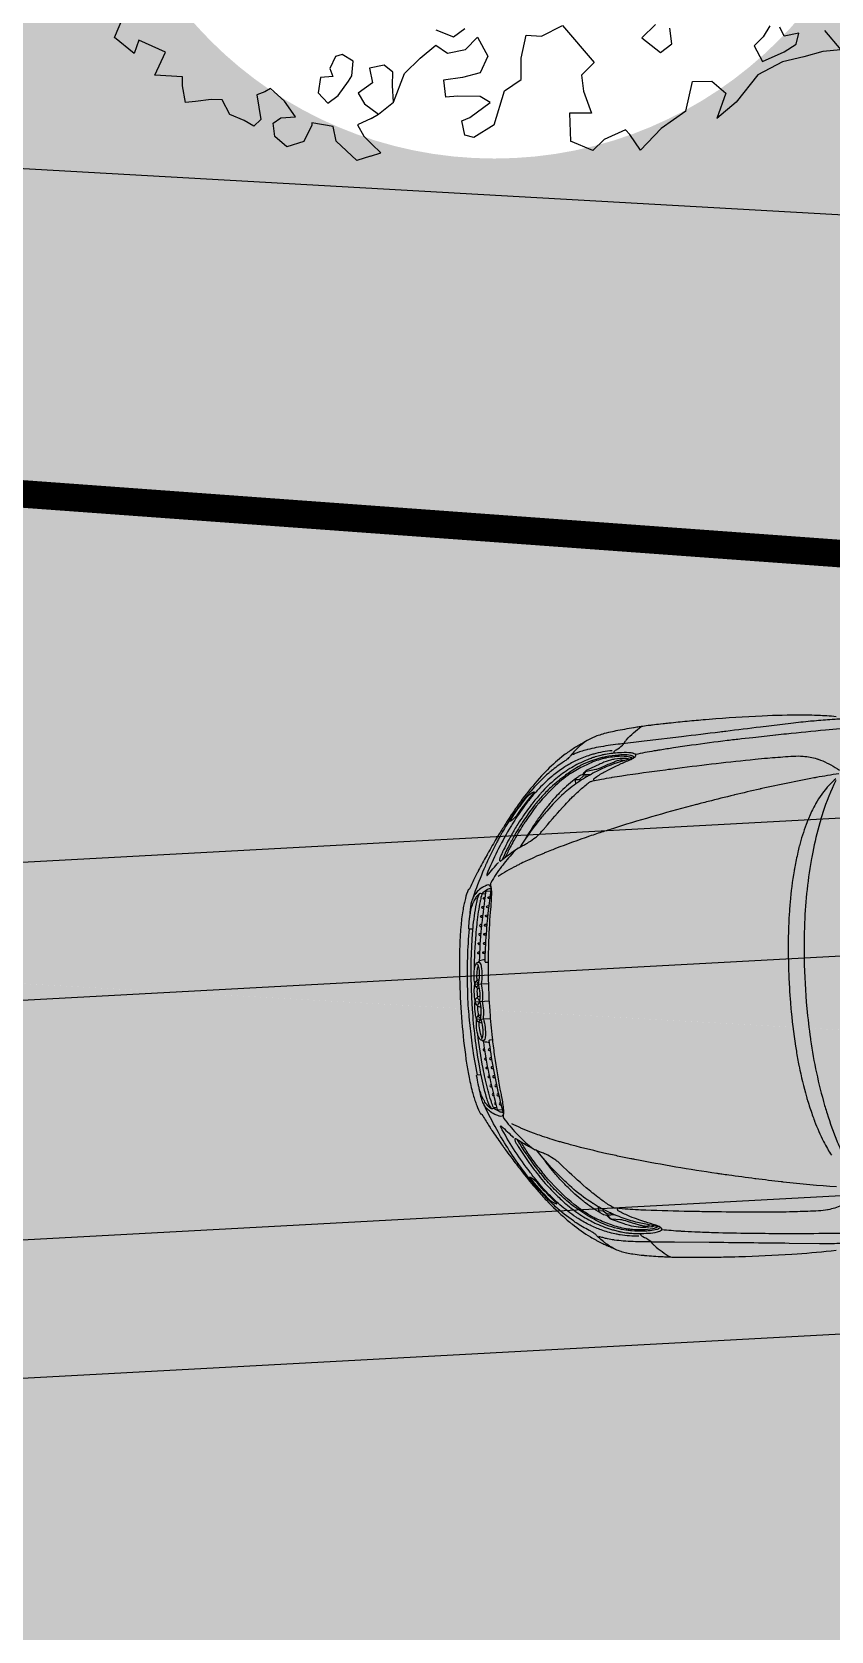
# Model space of a CAD drawing. Header units: millimetres. Extents: x 2622 to 2811, y 687 to 801.
# Drawn here: x 2665.245 to 2666.692, y 752.724 to 755.62 of the extents above; entities that cross this region are included whole.
import ezdxf

# ---------------------------------------------------------------- set-up
doc = ezdxf.new("R2010")
doc.units = ezdxf.units.MM
for name, color, linetype in [('Alberi', 96, 'Continuous'), ('automobile', 251, 'Continuous'), ('costruito', 10, 'Continuous'), ('LINEE DI MAPPA', 250, 'Continuous'), ('Quote', 252, 'Continuous'), ('Verde', 84, 'Continuous')]:
    doc.layers.add(name, color=color, linetype=linetype)
pattern_1 = [(0, (1295.01577, 297.66502), (0.0396875, 0.079375), [0, -0.079375])]

# ---------------------------------------------------------------- blocks, each defined once
blk = doc.blocks.new('SADSADS')
at = {"layer": 'Alberi', "linetype": 'Continuous'}
for p, q in [((42.622, -180.784), (42.689, -180.624)), ((45.716, -180.773), (45.869, -180.697)), ((45.869, -180.697), (46.097, -180.964)), ((46.541, -180.69), (46.443, -180.785)), ((47.371, -180.7), (47.321, -180.78)), ((42.765, -180.9), (42.622, -180.784)), ((42.799, -180.804), (42.765, -180.9)), ((42.991, -180.889), (42.799, -180.804)), ((44.95, -180.729), (45.078, -180.78)), ((45.078, -180.78), (45.16, -180.718)), ((45.166, -180.871), (45.253, -180.782)), ((45.253, -180.782), (45.327, -180.919)), ((45.568, -180.934), (45.606, -180.767)), ((45.606, -180.767), (45.716, -180.773)), ((46.443, -180.785), (46.578, -180.892)), ((46.66, -180.829), (46.646, -180.716)), ((47.321, -180.78), (47.256, -180.843)), ((47.475, -180.775), (47.444, -180.71)), ((47.58, -180.753), (47.475, -180.775)), ((47.562, -180.833), (47.58, -180.753)), ((47.766, -180.732), (47.884, -180.872)), ((42.915, -181.057), (42.991, -180.889)), ((44.224, -180.921), (44.182, -181.009)), ((44.273, -180.906), (44.224, -180.921)), ((44.352, -180.956), (44.273, -180.906)), ((44.836, -180.934), (44.95, -180.839)), ((44.95, -180.839), (45.034, -180.898)), ((45.034, -180.898), (45.166, -180.871)), ((45.327, -180.919), (45.271, -181.04)), ((46.578, -180.892), (46.66, -180.829)), ((47.256, -180.843), (47.318, -180.957)), ((47.318, -180.957), (47.473, -180.888)), ((47.617, -180.923), (47.463, -180.96)), ((47.473, -180.888), (47.562, -180.833)), ((47.755, -180.885), (47.617, -180.923)), ((47.884, -180.872), (47.755, -180.885)), ((44.182, -181.009), (44.205, -181.066)), ((44.342, -181.061), (44.352, -180.956)), ((44.575, -180.984), (44.47, -181.006)), ((44.47, -181.006), (44.492, -181.112)), ((44.639, -181.034), (44.575, -180.984)), ((44.637, -181.131), (44.639, -181.034)), ((47.284, -181.053), (47.126, -181.252)), ((47.463, -180.96), (47.284, -181.053)), ((43.116, -181.069), (42.915, -181.057)), ((43.115, -181.133), (43.116, -181.069)), ((43.137, -181.255), (43.115, -181.133)), ((43.752, -181.154), (43.711, -181.177)), ((43.855, -181.245), (43.752, -181.154)), ((44.116, -181.073), (44.098, -181.185)), ((44.205, -181.066), (44.116, -181.073)), ((44.243, -181.204), (44.317, -181.101)), ((44.317, -181.101), (44.342, -181.061)), ((44.492, -181.112), (44.387, -181.188)), ((44.643, -181.252), (44.637, -181.131)), ((43.209, -181.248), (43.137, -181.255)), ((43.323, -181.234), (43.209, -181.248)), ((43.403, -181.236), (43.323, -181.234)), ((43.457, -181.342), (43.403, -181.236)), ((43.711, -181.177), (43.654, -181.2)), ((43.654, -181.2), (43.683, -181.378)), ((43.933, -181.359), (43.855, -181.245)), ((44.098, -181.185), (44.169, -181.259)), ((44.169, -181.259), (44.243, -181.204)), ((44.387, -181.188), (44.433, -181.264)), ((44.433, -181.264), (44.536, -181.339)), ((44.536, -181.339), (44.643, -181.252)), ((45.11, -181.209), (45.021, -181.215)), ((45.271, -181.212), (45.11, -181.209)), ((45.196, -181.364), (45.343, -181.254)), ((45.343, -181.254), (45.271, -181.212)), ((47.126, -181.252), (46.987, -181.37)), ((43.561, -181.384), (43.457, -181.342)), ((43.633, -181.426), (43.561, -181.384)), ((43.683, -181.378), (43.633, -181.426)), ((43.771, -181.404), (43.828, -181.365)), ((43.828, -181.365), (43.933, -181.359)), ((44.206, -181.429), (44.053, -181.402)), ((44.053, -181.402), (44.053, -181.418)), ((44.481, -181.37), (44.384, -181.417)), ((45.139, -181.387), (45.196, -181.364)), ((45.161, -181.492), (45.139, -181.387)), ((46.762, -181.317), (46.582, -181.443)), ((43.785, -181.501), (43.771, -181.404)), ((43.872, -181.576), (43.785, -181.501)), ((44.053, -181.418), (43.994, -181.538)), ((44.228, -181.535), (44.206, -181.429)), ((44.384, -181.417), (44.43, -181.498)), ((44.43, -181.498), (44.486, -181.556)), ((45.225, -181.509), (45.161, -181.492)), ((45.372, -181.416), (45.225, -181.509)), ((46.324, -181.453), (46.169, -181.523)), ((46.355, -181.486), (46.324, -181.453)), ((46.434, -181.601), (46.355, -181.486)), ((46.582, -181.443), (46.434, -181.601)), ((43.994, -181.538), (43.872, -181.576)), ((44.378, -181.675), (44.228, -181.535)), ((46.087, -181.602), (45.927, -181.534)), ((46.169, -181.523), (46.087, -181.602)), ((44.476, -181.644), (44.378, -181.675))]:
    blk.add_line(p, q, dxfattribs=at)
at = {"layer": 'Alberi'}
for p, q in [((44.724, -181.044), (44.836, -180.934)), ((45.569, -181.088), (45.568, -180.934)), ((44.643, -181.252), (44.724, -181.044)), ((45.271, -181.04), (45.143, -181.073)), ((46.097, -180.964), (46.005, -181.057)), ((45.143, -181.073), (45.006, -181.094)), ((45.006, -181.094), (45.021, -181.215)), ((45.372, -181.416), (45.447, -181.17)), ((45.447, -181.17), (45.569, -181.088)), ((46.005, -181.057), (46.02, -181.172)), ((46.02, -181.172), (46.078, -181.332)), ((46.762, -181.317), (46.809, -181.103)), ((46.809, -181.103), (46.951, -181.101)), ((46.951, -181.101), (47.051, -181.186)), ((47.051, -181.186), (46.987, -181.37)), ((44.481, -181.37), (44.536, -181.339)), ((46.078, -181.332), (45.919, -181.332)), ((45.919, -181.332), (45.927, -181.534)), ((44.476, -181.644), (44.553, -181.62)), ((44.553, -181.62), (44.486, -181.556))]:
    blk.add_line(p, q, dxfattribs=at)

msp = doc.modelspace()

# ---------------------------------------------------------------- hatches: boundary and pattern name
at = {"layer": 'Verde'}
h = msp.add_hatch(dxfattribs=at)
h.set_pattern_fill('DOTS', color=256, scale=0.05, style=0)
h.set_pattern_definition(pattern_1)
h.paths.add_polyline_path([(2656.8528, 756.7765, -1), (2658.3051, 756.7765, -1)], flags=16)
h.paths.add_polyline_path([(2655.9701, 760.0463, -1), (2657.4224, 760.0463, -1)], flags=16)
h.paths.add_polyline_path([(2658.428, 756.4017, -1), (2659.8803, 756.4017, -1)], flags=16)
h.paths.add_polyline_path([(2658.9701, 752.7161, -1), (2658.7201, 752.7161, -1)], flags=16)
h.paths.add_polyline_path([(2656.7558, 761.5113), (2656.7758, 762.9548), (2658.6865, 763.0368), (2658.6729, 761.5342)], flags=16)
h.paths.add_polyline_path([(2648.2697, 763.5066, -1), (2649.7221, 763.5066, -1)], flags=16)
h.paths.add_polyline_path([(2661.1981, 756.1648, -1), (2662.6504, 756.1648, -1)], flags=16)
h.paths.add_polyline_path([(2645.2156, 762.8484, -1), (2646.6679, 762.8484, -1)], flags=16)
h.paths.add_polyline_path([(2666.8084, 756.1168, -1), (2665.3561, 756.1168, -1)], flags=16)
h.paths.add_polyline_path([(2668.5196, 756.0849, -1), (2667.0672, 756.0849, -1)], flags=16)
h.paths.add_polyline_path([(2659.2398, 753.4688), (2659.7778, 753.4688), (2659.7778, 753.7977), (2659.2398, 753.7977)], flags=24)
h.paths.add_polyline_path([(2657.0631, 761.9829), (2658.3775, 761.9829), (2658.3775, 762.6104), (2657.0631, 762.6104)], flags=8)
h.paths.add_polyline_path([(2645.1457, 760.0838), (2648.8816, 760.0838), (2648.8816, 760.5092), (2645.1457, 760.5092)], flags=24)
edge = h.paths.add_edge_path()
edge.add_arc((2655.3389, 763.2175), 0.7262, 0, 360)
edge = h.paths.add_edge_path()
edge.add_line((2652.9411, 759.9926), (2652.9411, 760.439))
edge.add_arc((2653.6321, 760.2158), 0.7262, 162.0983, 197.9017)
edge = h.paths.add_edge_path()
edge.add_line((2652.9411, 760.9907), (2652.9411, 762.1733))
edge.add_arc((2653.3627, 761.582), 0.7262, 125.4843, 234.5157)
edge = h.paths.add_edge_path()
edge.add_line((2653.1411, 762.2736), (2653.1411, 760.8905))
edge.add_arc((2653.3627, 761.582), 0.7262, 252.2383, 264.6596)
edge.add_arc((2653.6321, 760.2158), 0.7262, 117.657, 132.5446)
edge.add_line((2653.1411, 760.7508), (2653.1411, 759.6808))
edge.add_arc((2653.6321, 760.2158), 0.7262, 227.4554, 277.631)
edge.add_arc((2654.2121, 758.9543), 0.7262, 131.7452, 281.8496)
edge.add_arc((2654.9007, 757.7576), 0.7262, 137.9906, 311.1708)
edge.add_arc((2656.0975, 757.1075), 0.7262, 171.8021, 491.1708)
edge.add_arc((2654.9007, 757.7576), 0.7262, 351.8021, 461.8496)
edge.add_arc((2654.2121, 758.9543), 0.7262, 317.9906, 457.631)
edge.add_arc((2653.6321, 760.2158), 0.7262, 311.7452, 444.6596)
edge.add_arc((2653.3627, 761.582), 0.7262, 297.657, 467.7617)
h.paths.add_polyline_path([(2670.3991, 753.604), (2670.385, 753.3544), (2652.9411, 754.3402), (2652.9411, 754.5906)])
h.paths.add_polyline_path([(2655.3668, 755.7315), (2655.3668, 755.2512), (2654.9012, 755.2512), (2654.9012, 755.7315)])
h.paths.add_polyline_path([(2650.4411, 753.9961), (2650.4411, 756.6348), (2644.8148, 756.6348), (2645.1166, 751.0645), (2652.4095, 751.9524), (2654.0325, 752.2116), (2659.2011, 752.0885), (2663.2887, 752.4233), (2665.8401, 752.3935), (2670.441, 752.3673), (2670.4275, 752.8508), (2670.4774, 752.8521), (2670.4895, 754.6835), (2670.402, 754.6829), (2670.3824, 757.4302), (2666.929, 757.5151), (2661.3707, 757.601), (2661.3788, 758.7837), (2660.6997, 758.7884), (2660.7401, 764.7082), (2667.2279, 764.6639), (2667.1897, 759.0731), (2670.359, 759.0241), (2670.3592, 761.3795), (2670.4467, 761.3795), (2670.4366, 761.9587), (2670.3491, 761.9606), (2670.4287, 765.6196), (2669.6201, 765.5823), (2669.6184, 765.5404), (2669.4186, 765.5484), (2669.4196, 765.5731), (2660.4661, 765.147), (2657.3695, 765.0085), (2650.7649, 764.7194), (2644.3913, 764.4501), (2644.4761, 762.8848), (2653.0161, 762.8848), (2653.0161, 762.4598), (2653.1411, 762.4598), (2653.1411, 757.0598), (2653.0161, 757.0598), (2653.0161, 756.6348), (2652.9411, 756.6348), (2652.9411, 753.9961)])
h.paths.add_polyline_path([(2669.9501, 754.6583), (2669.9501, 754.178), (2669.4846, 754.178), (2669.4846, 754.6583)])
h.paths.add_polyline_path([(2669.4846, 754.1848), (2669.4846, 754.4352), (2652.9411, 755.3702), (2652.9411, 755.1198)])
h.paths.add_polyline_path([(2669.9501, 754.4089), (2669.9501, 754.178), (2669.6047, 754.178), (2670.4008, 754.133), (2670.4149, 754.3826)])
h = msp.add_hatch(dxfattribs=at)
h.set_pattern_fill('DOTS', color=256, scale=0.05, style=0)
h.set_pattern_definition(pattern_1)
h.paths.add_polyline_path([(2652.9411, 754.5906), (2652.9411, 754.3402), (2662.3729, 753.8072, -0.562006), (2662.4752, 753.8014), (2669.9123, 753.3811), (2669.92, 753.631)])
h.paths.add_polyline_path([(2662.534, 753.6573), (2662.9602, 753.6573), (2662.9602, 753.887), (2662.534, 753.887)], flags=25)
h.paths.add_polyline_path([(2651.5435, 755.985), (2650.4411, 755.9202), (2650.4411, 753.9961), (2652.9411, 753.9961), (2652.9411, 756.0669), (2652.9407, 756.0669), (2652.9411, 756.0877), (2652.9411, 756.6348), (2650.4411, 756.6348), (2650.4411, 755.9954), (2651.5391, 756.0598)])
h.paths.add_polyline_path([(2669.9368, 754.178), (2669.6047, 754.178), (2669.9363, 754.1593)])
h.paths.add_polyline_path([(2669.4846, 754.1848), (2669.4846, 754.4352), (2652.9411, 755.3702), (2652.9411, 755.1198)])

# ---------------------------------------------------------------- linework, layer by layer
at = {"layer": 'automobile'}
for p, q in [((2666.2494, 754.336), (2666.2494, 754.336)), ((2666.3025, 754.3195), (2666.3025, 754.3195)), ((2666.0466, 753.8954), (2666.071, 753.8968)), ((2666.0476, 753.8636), (2666.0728, 753.865)), ((2666.0501, 753.8318), (2666.0745, 753.8331)), ((2666.3509, 753.4384), (2666.351, 753.4384)), ((2666.3, 753.4161), (2666.3, 753.4161))]:
    msp.add_line(p, q, dxfattribs=at)
for points in [[(2666.7012, 754.3796, 0.012269), (2666.6844, 754.3811, 0.005683), (2666.6692, 754.3819), (2666.6671, 754.382, 0.007499), (2666.6478, 754.3825, 0.013527), (2666.577, 754.3813), (2666.5673, 754.3808, 0.009671), (2666.4715, 754.3748), (2666.4644, 754.3742, 0.002964), (2666.4315, 754.3713, 0.002676), (2666.3983, 754.3679, 0.002031), (2666.3879, 754.3668), (2666.3834, 754.3663, 0.001672), (2666.3688, 754.3646, 0.002952), (2666.3607, 754.3636), (2666.3574, 754.3631, 0.006248), (2666.3447, 754.3613, 0.000515), (2666.3353, 754.3598), (2666.3344, 754.3596, 0.009106), (2666.3021, 754.3539, 0.004007), (2666.2987, 754.3532), (2666.2962, 754.3526, 0.012153), (2666.2813, 754.3491, 0.018519), (2666.2704, 754.3457), (2666.2702, 754.3457, 0.020061), (2666.2609, 754.342), (2666.26, 754.3416, 0.031275), (2666.2505, 754.3367, -0.001922), (2666.246, 754.334), (2666.244, 754.3329, -0.007542), (2666.237, 754.3289, 0.001355), (2666.2359, 754.3283, 0.012838), (2666.2293, 754.3244), (2666.2273, 754.3231, 0.011519), (2666.2186, 754.3174), (2666.2172, 754.3164, 0.012847), (2666.2083, 754.31, 0.033566), (2666.1782, 754.2834), (2666.1764, 754.2816, 0.0098), (2666.1677, 754.2725, 0.02217), (2666.1365, 754.2352, 0.012327), (2666.1216, 754.2147), (2666.1207, 754.2134, 0.0071), (2666.1103, 754.1979), (2666.1081, 754.1945, 0.002771), (2666.1029, 754.1865, 0.004165), (2666.0912, 754.1675, 0.004159), (2666.0838, 754.1553), (2666.0806, 754.1498, 0.002426), (2666.0723, 754.1355, 0.001948), (2666.069, 754.1297), (2666.0662, 754.1248, 0.008611), (2666.052, 754.0985, 0.003492), (2666.0493, 754.0932), (2666.047, 754.0887, 0.015568), (2666.0373, 754.0678, -0.285642), (2666.0359, 754.0667), (2666.0357, 754.0667, 0.282742), (2666.035, 754.0662, 0.041853), (2666.0297, 754.0508), (2666.0297, 754.0508, 0.001076), (2666.0285, 754.0459, 0.014369), (2666.0264, 754.0366), (2666.0259, 754.0334, 0.006749), (2666.025, 754.0283), (2666.0249, 754.028, 0.019467), (2666.0215, 753.999), (2666.021, 753.9929, 0.012057), (2666.0195, 753.9655, 0.000481), (2666.0194, 753.9652, 0.014627), (2666.0194, 753.8978, 0.013), (2666.0234, 753.8265, 0.014627), (2666.0308, 753.7595, 0.000481), (2666.0308, 753.7591, 0.012057), (2666.0353, 753.7321), (2666.0365, 753.7261, 0.019467), (2666.0431, 753.6977), (2666.0432, 753.6974, 0.006749), (2666.0446, 753.6924), (2666.0456, 753.6893, 0.014369), (2666.0486, 753.6803, 0.001076), (2666.0503, 753.6755), (2666.0503, 753.6755, 0.041853), (2666.0573, 753.6608, 0.282742), (2666.0581, 753.6604), (2666.0582, 753.6604, -0.285642), (2666.0598, 753.6595, 0.015568), (2666.0717, 753.6398), (2666.0745, 753.6355, 0.003492), (2666.0778, 753.6305, 0.008611), (2666.0948, 753.606), (2666.0981, 753.6014, 0.001948), (2666.102, 753.596, 0.002426), (2666.1118, 753.5827), (2666.1156, 753.5776, 0.004159), (2666.1243, 753.5663, 0.004165), (2666.138, 753.5487, 0.002771), (2666.144, 753.5413), (2666.1466, 753.5382, 0.0071), (2666.1586, 753.5239), (2666.1597, 753.5227, 0.012327), (2666.1767, 753.5039, 0.02217), (2666.2118, 753.4703, 0.0098), (2666.2215, 753.4622), (2666.2235, 753.4606, 0.033566), (2666.2563, 753.4375, 0.012847), (2666.2659, 753.4321), (2666.2674, 753.4312, 0.011519), (2666.2766, 753.4265), (2666.2788, 753.4255, 0.012838), (2666.2858, 753.4223, 0.001355), (2666.2869, 753.4219, -0.007542), (2666.2943, 753.4187), (2666.2964, 753.4178, -0.001922), (2666.3012, 753.4156, 0.031275), (2666.3112, 753.4117), (2666.3121, 753.4115, 0.020061), (2666.3218, 753.4088), (2666.3219, 753.4088, 0.018519), (2666.3332, 753.4067, 0.012153), (2666.3483, 753.4048), (2666.351, 753.4045, 0.004007), (2666.3544, 753.4042, 0.009106), (2666.3871, 753.402), (2666.388, 753.4019, 0.000515), (2666.3976, 753.4015, 0.006248), (2666.4103, 753.401), (2666.4137, 753.401, 0.002952), (2666.4218, 753.4008, 0.001672), (2666.4366, 753.4007), (2666.441, 753.4007, 0.002031), (2666.4515, 753.4007, 0.002676), (2666.4849, 753.4011, 0.002964), (2666.518, 753.4018), (2666.5251, 753.402, 0.009671), (2666.6209, 753.4065), (2666.6306, 753.4071, 0.013527), (2666.7011, 753.4137, 0.007499)], [(2666.7224, 754.3763, -0.001965), (2666.7055, 754.3752, 0.001294), (2666.6941, 754.3745), (2666.69, 754.3742, 0.005751), (2666.6573, 754.3716, 0.000409), (2666.6566, 754.3715), (2666.6551, 754.3714, 0.006965), (2666.6195, 754.3676), (2666.5645, 754.3609, 0.000725), (2666.5015, 754.3532, -0.000525), (2666.4908, 754.3519, -0.000391), (2666.4211, 754.3434), (2666.3588, 754.336, -0.002493), (2666.3192, 754.3314, 0.003676), (2666.3067, 754.3299), (2666.3015, 754.3293, 0.016487), (2666.2666, 754.3237, 0.014226), (2666.2511, 754.3203), (2666.2499, 754.32, 0.020733), (2666.2386, 754.3166), (2666.2366, 754.3159, 0.016399), (2666.2306, 754.3136, 0.006991), (2666.2235, 754.3106)], [(2666.2982, 754.3135, -0.095004), (2666.2991, 754.3163, -0.035926), (2666.2995, 754.3168, -0.030902), (2666.3006, 754.3181, -0.073346), (2666.3026, 754.3196, 0.076763), (2666.3142, 754.3283, 0.061181), (2666.3165, 754.3312, -0.02903), (2666.3177, 754.3331), (2666.3186, 754.3342, -0.022097), (2666.3217, 754.338, -0.053017), (2666.3484, 754.3618)], [(2666.8536, 754.3711), (2666.7309, 754.3601, 0.001617), (2666.7088, 754.3581), (2666.6821, 754.3555, 0.002002), (2666.6112, 754.3484, 0.000925), (2666.5922, 754.3464), (2666.5916, 754.3464, 0.001542), (2666.5505, 754.3418), (2666.5299, 754.3395, 0.002169), (2666.504, 754.3364, 0.003739), (2666.4395, 754.328, 0.003214), (2666.4068, 754.3233), (2666.4035, 754.3228, 0.004421), (2666.3794, 754.3189, 0.000082), (2666.3733, 754.3179), (2666.3719, 754.3177, 0.008517), (2666.3379, 754.3113)], [(2666.2505, 754.3367, 0.045339), (2666.238, 754.3276, 0.00519), (2666.2353, 754.3252, 0.007269), (2666.233, 754.323), (2666.2326, 754.3226, 0.007264), (2666.2293, 754.3193), (2666.2287, 754.3187, 0.021449), (2666.2201, 754.3091, 0.001517), (2666.2187, 754.3074, -0.038686), (2666.2165, 754.305, -0.014747), (2666.2135, 754.3024), (2666.2127, 754.3018, -0.023216), (2666.2073, 754.2978, 0.026217), (2666.1853, 754.2816, 0.007355), (2666.1814, 754.2783), (2666.1808, 754.2777, 0.032139), (2666.1516, 754.2487), (2666.149, 754.2457, 0.01026), (2666.1422, 754.2377, 0.031068), (2666.1082, 754.1901), (2666.107, 754.1882, 0.00963), (2666.0985, 754.174, 0.004314), (2666.0905, 754.1598, 0.00526), (2666.0867, 754.1526), (2666.0866, 754.1524, 0.01346), (2666.0678, 754.1139), (2666.0675, 754.1133, 0.006823), (2666.0633, 754.1037, 0.01344), (2666.0456, 754.0585, 0.002183), (2666.0431, 754.0514), (2666.0419, 754.048)], [(2666.2957, 754.3181, 0.046212), (2666.2622, 754.3122, 0.012813), (2666.2549, 754.3099), (2666.2527, 754.3092, 0.03409), (2666.2291, 754.2996, 0.008485), (2666.2246, 754.2972), (2666.2222, 754.296, 0.017709), (2666.2118, 754.2899), (2666.21, 754.2888, 0.029188), (2666.1899, 754.2745, 0.005231), (2666.1879, 754.2728), (2666.1862, 754.2713, 0.031007), (2666.1595, 754.246, 0.014931), (2666.1503, 754.2354), (2666.1465, 754.2308, 0.010951), (2666.1385, 754.2206), (2666.1383, 754.2203, 0.004534), (2666.1355, 754.2165, 0.016613), (2666.1169, 754.1889, 0.0062), (2666.1119, 754.1808), (2666.1092, 754.1763, 0.037186), (2666.0685, 754.0942, 0.018721), (2666.0685, 754.0941, 0.096782), (2666.0683, 754.0926, 0.217467), (2666.0685, 754.0923, 0.390746), (2666.0697, 754.0925, 0.009147), (2666.0896, 754.116)], [(2666.2631, 754.264, -0.376635), (2666.2626, 754.2674), (2666.2626, 754.2674, -0.091427), (2666.2635, 754.2683, -0.03135), (2666.2807, 754.2793, -0.005311), (2666.2833, 754.2808), (2666.2875, 754.283, -0.012475), (2666.3022, 754.2903), (2666.3077, 754.2928, -0.00144), (2666.3095, 754.2937, -0.009893), (2666.3286, 754.302, 0.045955), (2666.3334, 754.3045), (2666.334, 754.3049, 0.070369), (2666.3376, 754.308, 0.100698), (2666.3382, 754.3091), (2666.3382, 754.3091, 0.212737), (2666.338, 754.3111), (2666.338, 754.3112, 0.116942), (2666.3372, 754.312, 0.077301), (2666.3341, 754.3134), (2666.3338, 754.3135, 0.041117), (2666.3303, 754.3142, 0.040812), (2666.3127, 754.3146, 0.011559), (2666.2979, 754.3135), (2666.2965, 754.3133, 0.018761), (2666.2833, 754.3115, 0.008154), (2666.2797, 754.3108), (2666.2783, 754.3105, 0.003506), (2666.2752, 754.3098, 0.022797), (2666.2654, 754.3071), (2666.2651, 754.307, 0.006839), (2666.2594, 754.3051, 0.012037), (2666.2511, 754.3019), (2666.2494, 754.3012, 0.038629), (2666.2217, 754.2873), (2666.2192, 754.2857, 0.007783), (2666.2152, 754.2833, 0.034129), (2666.1908, 754.2649), (2666.1899, 754.2642, 0.014982), (2666.1823, 754.2573, 0.008535), (2666.1703, 754.2452, 0.010433), (2666.1655, 754.2399), (2666.1653, 754.2397, 0.014535), (2666.1501, 754.2215, 0.003291), (2666.149, 754.22), (2666.147, 754.2174, 0.009666), (2666.1375, 754.2044, 0.012918), (2666.1273, 754.1891), (2666.1247, 754.185, 0.005624), (2666.1187, 754.1753, 0.006806), (2666.1139, 754.1669), (2666.1131, 754.1655, 0.016774), (2666.0971, 754.1348), (2666.097, 754.1344, 0.001913), (2666.094, 754.1281, 0.034616), (2666.092, 754.123, 0.018602), (2666.0918, 754.1222), (2666.0917, 754.1217, 0.077961), (2666.0915, 754.1193, 0.348633), (2666.0926, 754.1181, 0.19476), (2666.0932, 754.1183, 0.010855), (2666.0993, 754.1229, -0.001068), (2666.1054, 754.1277, -0.012672), (2666.1141, 754.1342), (2666.1147, 754.1346, -0.013817), (2666.1261, 754.1422, -0.024574), (2666.1294, 754.1441, 0.00831), (2666.1355, 754.1472, 0.014659), (2666.142, 754.151), (2666.1441, 754.1523, 0.029311), (2666.157, 754.1613, 0.020996), (2666.1624, 754.166), (2666.1631, 754.1667, 0.02706), (2666.1678, 754.1716), (2666.1695, 754.1736, 0.003297), (2666.1739, 754.1788, -0.011976), (2666.2102, 754.2204, -0.01056), (2666.2202, 754.2308), (2666.2211, 754.2317, -0.010576), (2666.2325, 754.2427), (2666.2344, 754.2444, -0.020466), (2666.2504, 754.258, -0.003185), (2666.2536, 754.2604, -0.036121), (2666.2554, 754.2616, -0.026696), (2666.2575, 754.2626, -0.05213), (2666.2605, 754.2635), (2666.2765, 754.2666, -0.004894), (2666.2945, 754.2699), (2666.2958, 754.2701, -0.006376), (2666.3131, 754.2728, -0.003578), (2666.3921, 754.2838), (2666.3974, 754.2845, -0.000614), (2666.4139, 754.2866, -0.006787), (2666.5546, 754.3028, -0.004373), (2666.577, 754.3049), (2666.5859, 754.3056, -0.005699), (2666.6241, 754.3084, -0.034615), (2666.6407, 754.3083), (2666.6417, 754.3082, -0.055797), (2666.6664, 754.3035), (2666.667, 754.3033, -0.006537), (2666.6687, 754.3027, -0.032912), (2666.6851, 754.2959), (2666.6868, 754.2951, -0.009575), (2666.6919, 754.2924, -0.023465), (2666.7072, 754.2832)], [(2666.3353, 754.3058, 0.250895), (2666.332, 754.3091), (2666.3315, 754.3092, 0.032381), (2666.3288, 754.3098, 0.044038), (2666.3169, 754.3107), (2666.3151, 754.3106, 0.014085), (2666.3071, 754.3102, 0.029956), (2666.2837, 754.307, 0.015277), (2666.2752, 754.3051), (2666.2732, 754.3046, 0.021146), (2666.2584, 754.3, 0.03413), (2666.2397, 754.2919), (2666.2377, 754.2909, 0.029919), (2666.2243, 754.2829), (2666.2208, 754.2805, 0.009735), (2666.2113, 754.2737, 0.026024), (2666.1846, 754.2517, 0.01646), (2666.1755, 754.2429), (2666.175, 754.2424, 0.021999), (2666.1579, 754.2229), (2666.157, 754.2218, 0.002898), (2666.1558, 754.2202, 0.019519), (2666.1368, 754.194), (2666.1346, 754.1907, 0.005978), (2666.1302, 754.1838, 0.018231), (2666.1131, 754.1544), (2666.1129, 754.1541, 0.001193), (2666.1077, 754.1444, 0.020795), (2666.0965, 754.1208)], [(2666.3327, 754.3044, 0.070535), (2666.3276, 754.3066), (2666.3273, 754.3066, 0.038292), (2666.3221, 754.3076, 0.052123), (2666.3033, 754.3076), (2666.3032, 754.3076, 0.000087), (2666.3001, 754.3072, 0.022756), (2666.2854, 754.305, 0.006096), (2666.2826, 754.3044), (2666.2807, 754.304, 0.054374), (2666.2543, 754.295), (2666.2484, 754.2923, 0.027108), (2666.2235, 754.2789, 0.016016), (2666.2166, 754.2744), (2666.2159, 754.274, 0.048087), (2666.1856, 754.2481), (2666.1804, 754.2428, 0.048212), (2666.1386, 754.1902, 0.000309), (2666.1344, 754.1838), (2666.134, 754.1832, 0.015931), (2666.1185, 754.1575), (2666.117, 754.1547, 0.009235), (2666.111, 754.1436, 0.012384), (2666.102, 754.1251)], [(2666.3336, 754.3046, 0.040419), (2666.2876, 754.2899), (2666.2849, 754.2888, 0.030559), (2666.2573, 754.2754), (2666.2538, 754.2734, 0.007659), (2666.2475, 754.2697, 0.031156), (2666.2198, 754.2505), (2666.2192, 754.25, 0.014431), (2666.2078, 754.2405, 0.037345), (2666.1771, 754.2088, 0.001109), (2666.1693, 754.1995), (2666.1683, 754.1982, 0.032045), (2666.1289, 754.1438)], [(2666.326, 754.3027, 0.071794), (2666.3203, 754.304, 0.063356), (2666.3, 754.3027), (2666.2978, 754.3022, 0.004636), (2666.2964, 754.302, 0.045167), (2666.2807, 754.2972, 0.013376), (2666.2718, 754.2932), (2666.2498, 754.2829, 0.08937), (2666.2473, 754.2811, 0.050736), (2666.242, 754.2744)], [(2666.2436, 754.2745), (2666.2481, 754.2807, -0.190255), (2666.2489, 754.2812), (2666.2658, 754.2845, 0.029627), (2666.2677, 754.285, 0.032475), (2666.2811, 754.2902, -0.012723), (2666.291, 754.2946), (2666.2985, 754.2977, -0.014645), (2666.3051, 754.3002, -0.052247), (2666.3103, 754.3014), (2666.3106, 754.3014, -0.145769), (2666.3171, 754.3003)], [(2666.7061, 754.2766, 0.004156), (2666.6658, 754.2697, 0.001535), (2666.6632, 754.2692), (2666.6611, 754.2688, 0.008689), (2666.5664, 754.2495), (2666.5648, 754.2491, 0.001179), (2666.5629, 754.2487, 0.002584), (2666.5174, 754.2381), (2666.5161, 754.2377, 0.004005), (2666.4694, 754.2262, 0.001041), (2666.4572, 754.2231, 0.000028), (2666.4494, 754.221), (2666.4485, 754.2208, 0.012148), (2666.3037, 754.1793, 0.001466), (2666.2965, 754.177), (2666.2935, 754.1761, 0.002195), (2666.2705, 754.1686, 0.002587), (2666.2578, 754.1644), (2666.2545, 754.1633, 0.010771), (2666.1932, 754.1409, 0.002136), (2666.183, 754.1369), (2666.1767, 754.1344, 0.004705), (2666.1699, 754.1316), (2666.1657, 754.1298, 0.002913), (2666.1588, 754.1269, 0.006061), (2666.1421, 754.1194), (2666.1395, 754.1182, 0.00742), (2666.128, 754.1126, 0.002127), (2666.1216, 754.1093, 0.014141), (2666.1045, 754.1), (2666.1042, 754.0998, 0.014196), (2666.089, 754.0904)], [(2666.2571, 754.2752), (2666.2423, 754.2744, 0.029126), (2666.2413, 754.2743, 0.093153), (2666.2366, 754.2726), (2666.2365, 754.2725, 0.019501), (2666.2344, 754.2711, 0.036423), (2666.2063, 754.2477), (2666.2051, 754.2465, 0.008687), (2666.1982, 754.2397, 0.014351), (2666.1859, 754.2262, 0.004907), (2666.1821, 754.2217), (2666.1795, 754.2186, 0.016955), (2666.1659, 754.201), (2666.1649, 754.1996, 0.006738), (2666.1586, 754.1906, 0.019121), (2666.1381, 754.1579)], [(2666.2525, 754.2726), (2666.2434, 754.2721, 0.173728), (2666.2431, 754.272), (2666.2363, 754.2658, -0.173728), (2666.2361, 754.2657), (2666.229, 754.2653, 0.414214), (2666.2286, 754.2649), (2666.229, 754.2574)], [(2666.7008, 754.2673, 0.035848), (2666.6888, 754.256, 0.058677), (2666.6642, 754.222), (2666.6639, 754.2214, 0.012665), (2666.6583, 754.2109, 0.012702), (2666.6529, 754.1993), (2666.6524, 754.1979, 0.012623), (2666.6469, 754.1844, 0.025431), (2666.6347, 754.1459), (2666.6346, 754.1454, 0.007463), (2666.6319, 754.1342, 0.010247), (2666.6263, 754.1073), (2666.6262, 754.1069, 0.00424), (2666.6251, 754.1005, 0.020326), (2666.6179, 754.0441), (2666.6178, 754.043, 0.007835), (2666.6159, 754.0162, 0.018101), (2666.6145, 753.9449), (2666.6147, 753.9384, 0.005848), (2666.6154, 753.9133, 0.007092), (2666.6174, 753.8765, 0.005848), (2666.6194, 753.8515), (2666.62, 753.845, 0.018101), (2666.6292, 753.7743, 0.007835), (2666.634, 753.7478), (2666.6342, 753.7467, 0.020326), (2666.6476, 753.6915, 0.00424), (2666.6494, 753.6852), (2666.6495, 753.6848, 0.010247), (2666.6581, 753.6587, 0.007463), (2666.662, 753.6479), (2666.6622, 753.6474, 0.025431), (2666.6785, 753.6105, 0.012623), (2666.6854, 753.5977), (2666.6861, 753.5964, 0.012702), (2666.6927, 753.5854, 0.012665)], [(2666.7007, 754.2642, 0.038665), (2666.6772, 754.2061), (2666.676, 754.2021, 0.007335), (2666.6716, 754.1877, 0.020536), (2666.6588, 754.1345, 0.005843), (2666.6566, 754.1227), (2666.6561, 754.1196, 0.034968), (2666.6438, 753.9988), (2666.6437, 753.9965, 0.012353), (2666.6433, 753.9414, 0.018727), (2666.6482, 753.8516, 0.012353), (2666.6547, 753.7969), (2666.655, 753.7946, 0.034968), (2666.6805, 753.6758), (2666.6814, 753.6729, 0.005843), (2666.6849, 753.6614, 0.020536), (2666.7034, 753.6099, 0.007335), (2666.7093, 753.596), (2666.711, 753.5922, 0.038665), (2666.7407, 753.5371)], [(2666.1259, 754.1421, 0.007785), (2666.125, 754.1415), (2666.1243, 754.141, 0.05452), (2666.1193, 754.1368, 0.026615), (2666.0974, 754.1112, 0.000711), (2666.0953, 754.1084), (2666.0952, 754.1084, 0.032475), (2666.0759, 754.0792, 0.205927), (2666.0752, 754.0738, -0.04634), (2666.0766, 754.0673), (2666.0766, 754.067, -0.020793), (2666.0768, 754.0642, -0.027688), (2666.076, 754.0403, 0.001254), (2666.0756, 754.036), (2666.0748, 754.026, 0.014075), (2666.0715, 753.966), (2666.0714, 753.9621, 0.006589), (2666.071, 753.9315, 0.009439), (2666.0718, 753.8847, 0.004435), (2666.0725, 753.8695), (2666.073, 753.8605, 0.004435), (2666.074, 753.8453, 0.009439), (2666.0783, 753.7986, 0.006589), (2666.082, 753.7683), (2666.0826, 753.7644, 0.014075), (2666.0924, 753.7051), (2666.0944, 753.6953, 0.001254), (2666.0952, 753.6911, -0.027688), (2666.0986, 753.6674, -0.020793), (2666.0987, 753.6646), (2666.0987, 753.6643, -0.04634), (2666.0982, 753.6576, 0.205927), (2666.0994, 753.6523, 0.032475), (2666.1218, 753.6255), (2666.1219, 753.6254, 0.000711), (2666.1242, 753.623, 0.026615), (2666.1488, 753.5999, 0.05452), (2666.1543, 753.5962), (2666.155, 753.5958, 0.007785), (2666.156, 753.5953)], [(2666.0599, 754.0583, 0.377502), (2666.0546, 754.059), (2666.0545, 754.0589, 0.05167), (2666.0535, 754.058, 0.002807), (2666.0529, 754.0574, 0.041685), (2666.0485, 754.0518, 0.041809), (2666.0442, 754.0441), (2666.0439, 754.0434, 0.018708), (2666.042, 754.0386, 0.052547), (2666.0375, 754.02), (2666.0373, 754.019, 0.00898), (2666.0366, 754.0128, 0.008986), (2666.0353, 753.9971, 0.425913), (2666.0366, 753.9957), (2666.0429, 753.9956)], [(2666.0758, 754.0716, 0.259578), (2666.0731, 754.0747, 0.171418), (2666.0687, 754.0746), (2666.0685, 754.0745, 0.02498), (2666.0669, 754.0739, 0.026057), (2666.0608, 754.0705), (2666.0602, 754.0702, 0.060564), (2666.0513, 754.063, 0.020988), (2666.0484, 754.0597), (2666.0481, 754.0594, 0.060078), (2666.0439, 754.0529, 0.048786), (2666.0407, 754.0442), (2666.0405, 754.0434, 0.018261), (2666.0398, 754.0403, 0.034023), (2666.0376, 754.0211)], [(2666.0556, 754.0594, 0.186053), (2666.0549, 754.0588, 0.06885), (2666.0504, 754.0472), (2666.0502, 754.0461, 0.010068), (2666.0491, 754.041, 0.023795), (2666.043, 753.9966), (2666.0428, 753.995, 0.006011), (2666.0416, 753.9795, 0.028094), (2666.0407, 753.8763), (2666.0408, 753.8741, 0.004159), (2666.042, 753.8524), (2666.0421, 753.8502, 0.028094), (2666.0544, 753.7477, 0.006011), (2666.0573, 753.7325), (2666.0576, 753.7309, 0.023795), (2666.0686, 753.6874, 0.010068), (2666.0702, 753.6825), (2666.0706, 753.6814, 0.06885), (2666.0762, 753.6703, 0.186053), (2666.077, 753.6698)], [(2666.0659, 754.0588), (2666.0605, 754.0585, 0.321817), (2666.0593, 754.0576, 0.015547), (2666.0569, 754.0474), (2666.0567, 754.0467, 0.004335), (2666.0564, 754.0453, 0.019927), (2666.0506, 754.007), (2666.0502, 754.0037, 0.007243), (2666.0484, 753.9851, 0.018507), (2666.0456, 753.9221)], [(2666.0753, 754.0636), (2666.0676, 754.0632, 0.3591), (2666.0664, 754.0621, 0.006876), (2666.0591, 754.0035, 0.001715), (2666.0585, 753.9976), (2666.0584, 753.9968, 0.022885), (2666.055, 753.9374, 0.022885)], [(2666.076, 754.0685, 0.098566), (2666.0694, 754.0664, 0.011379), (2666.0689, 754.0661), (2666.0681, 754.0655, 0.054188), (2666.0594, 754.0588)], [(2666.0762, 754.07, 0.013778), (2666.0679, 753.9961), (2666.0677, 753.993, 0.017), (2666.0651, 753.9415, 0.017675), (2666.0652, 753.9369), (2666.0652, 753.9364, 0.414214), (2666.0668, 753.935), (2666.071, 753.9352)], [(2666.0625, 754.0327), (2666.0614, 754.0326, -1), (2666.0609, 754.0359), (2666.063, 754.0362)], [(2666.0646, 754.0493), (2666.0641, 754.0492, -1), (2666.0636, 754.0525), (2666.0651, 754.0528)], [(2666.0717, 754.0342), (2666.07, 754.0339, -1), (2666.0695, 754.0372), (2666.0721, 754.0377)], [(2666.0736, 754.0507), (2666.0725, 754.0505, -1), (2666.072, 754.0538), (2666.0741, 754.0542)], [(2666.0591, 754.0033), (2666.0571, 754.0032, 1), (2666.0574, 753.9998), (2666.0587, 753.9999)], [(2666.0606, 754.0164), (2666.0592, 754.0162, -1), (2666.0588, 754.0196), (2666.061, 754.0198)], [(2666.0683, 754.0007), (2666.0661, 754.0005, -1), (2666.0658, 754.0039), (2666.0686, 754.0041)], [(2666.0699, 754.0174), (2666.0679, 754.0171, -1), (2666.0675, 754.0205), (2666.0702, 754.0208)], [(2666.0519, 753.7311, -0.017993), (2666.0428, 753.7824), (2666.0427, 753.7835, -0.011324), (2666.0377, 753.826, -0.000717), (2666.0366, 753.838), (2666.0364, 753.8399, -0.017876), (2666.0339, 753.8859), (2666.0339, 753.8878, -0.000717), (2666.0336, 753.8998, -0.011324), (2666.0339, 753.9426), (2666.0339, 753.9438, -0.017993), (2666.0373, 753.9957)], [(2666.056, 753.967), (2666.0548, 753.9669, -1), (2666.0546, 753.9703), (2666.0562, 753.9704)], [(2666.0575, 753.987), (2666.0555, 753.9868, 1), (2666.0557, 753.9835), (2666.0572, 753.9835)], [(2666.0659, 753.9675), (2666.0639, 753.9674, -1), (2666.0637, 753.9708), (2666.0661, 753.971)], [(2666.067, 753.9841), (2666.0649, 753.984, -1), (2666.0647, 753.9874), (2666.0672, 753.9875)], [(2666.0553, 753.9504), (2666.0538, 753.9503, -1), (2666.0536, 753.9537), (2666.0554, 753.9538)], [(2666.0651, 753.9397, 0.056874), (2666.0554, 753.9375, 0.111126), (2666.0546, 753.937, 0.04849), (2666.0524, 753.9345)], [(2666.0653, 753.951), (2666.0631, 753.9508, -1), (2666.0629, 753.9542), (2666.0654, 753.9544)], [(2666.0589, 753.8961, 0.083934), (2666.059, 753.9273, 0.026537), (2666.0584, 753.9299), (2666.0582, 753.9307, 0.101852), (2666.0561, 753.9347, 0.275475), (2666.0549, 753.9352, 0.099255), (2666.0495, 753.933, 0.129787), (2666.0485, 753.9319, 0.057046), (2666.0464, 753.9265), (2666.0462, 753.9259, 0.032321), (2666.0456, 753.9226, 0.034278), (2666.0448, 753.9075, 0.016901), (2666.0449, 753.9058), (2666.0449, 753.9058, 0.040506), (2666.0468, 753.8944, 0.075574), (2666.0481, 753.8915), (2666.0482, 753.8913, 0.074087), (2666.0493, 753.89, 0.030995), (2666.0496, 753.8897, 0.128146), (2666.0553, 753.8876, 0.128146)], [(2666.0531, 753.9293, 0.055388), (2666.0515, 753.9252), (2666.0513, 753.9246, 0.032321), (2666.0508, 753.922, 0.034278), (2666.0501, 753.9076, 0.016901), (2666.0502, 753.9063), (2666.0502, 753.9062, 0.017239), (2666.0507, 753.9017)], [(2666.0506, 753.8911, 0.188223), (2666.0535, 753.8953, 0.118009), (2666.0537, 753.9275, 0.069514), (2666.0529, 753.9297), (2666.0528, 753.9298, 0.106622), (2666.0511, 753.9317)], [(2666.0551, 753.9034, 0.073242), (2666.0505, 753.9016, 0.214913), (2666.0467, 753.8965, 0.022321), (2666.0457, 753.8901, 0.021978), (2666.0453, 753.8855, 0.043266), (2666.0463, 753.8686, 0.033123), (2666.0473, 753.8636), (2666.0476, 753.8627, 0.059932), (2666.0493, 753.8586, 0.124621), (2666.0516, 753.8561, 0.133921), (2666.0572, 753.8545)], [(2666.051, 753.8889, 0.014822), (2666.0508, 753.8858, 0.035684), (2666.0514, 753.8718)], [(2666.0594, 753.8248, -0.073242), (2666.0546, 753.8261, -0.214913), (2666.0503, 753.8308, -0.022321), (2666.0486, 753.8371, -0.021978), (2666.0478, 753.8415, -0.043266), (2666.0468, 753.8585, -0.033123), (2666.0473, 753.8635), (2666.0475, 753.8645, -0.059932), (2666.0487, 753.8687, -0.124621), (2666.0508, 753.8714, -0.133921), (2666.0561, 753.8737)], [(2666.0537, 753.8388, -0.014822), (2666.0532, 753.8418, -0.035684), (2666.0522, 753.8558)], [(2666.0624, 753.8325, -0.083934), (2666.0659, 753.8015, -0.026537), (2666.0656, 753.7988), (2666.0655, 753.798, -0.101852), (2666.0639, 753.7938, -0.275475), (2666.0627, 753.7932, -0.099255), (2666.0571, 753.7948, -0.129787), (2666.0559, 753.7958, -0.057046), (2666.0533, 753.8009), (2666.0531, 753.8015, -0.032321), (2666.0521, 753.8047, -0.034278), (2666.0497, 753.8196, -0.016901), (2666.0496, 753.8213), (2666.0496, 753.8213, -0.040506), (2666.0502, 753.8328, -0.075574), (2666.0511, 753.8359), (2666.0512, 753.8361, -0.074087), (2666.0522, 753.8375, -0.030995), (2666.0525, 753.8378, -0.128146), (2666.0579, 753.8405, -0.128146)], [(2666.0536, 753.8366, -0.188223), (2666.057, 753.8327, -0.118009), (2666.0607, 753.8008, -0.069514), (2666.0601, 753.7985), (2666.06, 753.7984, -0.106622), (2666.0586, 753.7963)], [(2666.0602, 753.7988, -0.055388), (2666.0582, 753.8028), (2666.058, 753.8034, -0.032321), (2666.0572, 753.8059, -0.034278), (2666.0549, 753.8201, -0.016901), (2666.0548, 753.8214), (2666.0548, 753.8215, -0.017239), (2666.0549, 753.826)], [(2666.0872, 753.6715), (2666.0818, 753.6712, -0.321817), (2666.0806, 753.672, -0.015547), (2666.077, 753.6818), (2666.0768, 753.6825, -0.004335), (2666.0763, 753.6839, -0.019927), (2666.0663, 753.7213), (2666.0656, 753.7246, -0.007243), (2666.0618, 753.7428, -0.018507), (2666.052, 753.8052)], [(2666.0987, 753.6615, -0.013778), (2666.0823, 753.7341), (2666.0817, 753.7372, -0.017), (2666.0735, 753.7881, -0.017675), (2666.0731, 753.7926), (2666.0731, 753.7931, -0.414214), (2666.0746, 753.7947), (2666.0787, 753.795)], [(2666.0733, 753.7899, -0.056874), (2666.0634, 753.7909, -0.111126), (2666.0626, 753.7913, -0.04849), (2666.0602, 753.7936)], [(2666.0648, 753.7781), (2666.0633, 753.778, 1), (2666.0635, 753.7746), (2666.0653, 753.7747)], [(2666.0971, 753.6678), (2666.0893, 753.6673, -0.3591), (2666.088, 753.6683, -0.006876), (2666.0744, 753.7258, -0.001715), (2666.0731, 753.7315), (2666.0729, 753.7324, -0.022885), (2666.0631, 753.7911, -0.022885)], [(2666.0748, 753.7787), (2666.0726, 753.7785, 1), (2666.0728, 753.7752), (2666.0753, 753.7753)], [(2666.0673, 753.7617), (2666.0661, 753.7616, 1), (2666.0663, 753.7583), (2666.0679, 753.7583)], [(2666.0709, 753.742), (2666.069, 753.7419, -1), (2666.0688, 753.7453), (2666.0703, 753.7454)], [(2666.0772, 753.7623), (2666.0752, 753.7621, 1), (2666.0754, 753.7588), (2666.0778, 753.7589)], [(2666.0801, 753.7459), (2666.0781, 753.7458, 1), (2666.0782, 753.7424), (2666.0807, 753.7425)], [(2666.0812, 753.6714, -0.377502), (2666.076, 753.6701), (2666.0759, 753.6702, -0.05167), (2666.0748, 753.671, -0.002807), (2666.0741, 753.6715, -0.041685), (2666.0691, 753.6766, -0.041809), (2666.0641, 753.6838), (2666.0637, 753.6845, -0.018708), (2666.0612, 753.689, -0.052547), (2666.0547, 753.707), (2666.0544, 753.708, -0.00898), (2666.0531, 753.714, -0.008986), (2666.0501, 753.7295, -0.425913), (2666.0512, 753.731), (2666.0574, 753.7319)], [(2666.0744, 753.7259), (2666.0724, 753.7259, -1), (2666.0723, 753.7293), (2666.0736, 753.7293)], [(2666.0772, 753.7131), (2666.0759, 753.7131, 1), (2666.0759, 753.7097), (2666.078, 753.7097)], [(2666.0832, 753.7296), (2666.081, 753.7295, 1), (2666.0811, 753.7261), (2666.0839, 753.7262)], [(2666.0866, 753.7132), (2666.0846, 753.7132, 1), (2666.0846, 753.7098), (2666.0873, 753.7098)], [(2666.0985, 753.6599, -0.259578), (2666.0961, 753.6566, -0.171418), (2666.0917, 753.6561), (2666.0915, 753.6562, -0.02498), (2666.0899, 753.6567, -0.026057), (2666.0835, 753.6593), (2666.0828, 753.6596, -0.060564), (2666.0732, 753.6657, -0.020988), (2666.0699, 753.6687), (2666.0696, 753.669, -0.060078), (2666.0647, 753.675, -0.048786), (2666.0606, 753.6833), (2666.0603, 753.6841, -0.018261), (2666.0593, 753.6871, -0.034023), (2666.055, 753.7059)], [(2666.3012, 753.4156, -0.045339), (2666.2877, 753.4233, -0.00519), (2666.2848, 753.4254, -0.007269), (2666.2823, 753.4272), (2666.2818, 753.4276, -0.007264), (2666.2782, 753.4306), (2666.2775, 753.4311, -0.021449), (2666.268, 753.4397, -0.001517), (2666.2664, 753.4412, 0.038686), (2666.2639, 753.4434, 0.014747), (2666.2606, 753.4456), (2666.2598, 753.4461, 0.023216), (2666.254, 753.4495, -0.026217), (2666.2303, 753.4632, -0.007355), (2666.2261, 753.466), (2666.2254, 753.4665, -0.032139), (2666.1932, 753.4922), (2666.1903, 753.4949, -0.01026), (2666.1827, 753.5021, -0.031068), (2666.1436, 753.5457), (2666.1423, 753.5475, -0.00963), (2666.1323, 753.5606, -0.004314), (2666.1228, 753.5739, -0.00526), (2666.1182, 753.5806), (2666.1181, 753.5808, -0.01346), (2666.0952, 753.6169), (2666.0948, 753.6175, -0.006823), (2666.0895, 753.6267, -0.01344), (2666.067, 753.6697, -0.002183), (2666.0637, 753.6764), (2666.0621, 753.6797)], [(2666.081, 753.6971), (2666.0799, 753.6971, 1), (2666.0797, 753.6938), (2666.0818, 753.6937)], [(2666.0849, 753.6809), (2666.0844, 753.6809, 1), (2666.0842, 753.6775), (2666.0857, 753.6775)], [(2666.0902, 753.6967), (2666.0885, 753.6967, 1), (2666.0884, 753.6934), (2666.091, 753.6932)], [(2666.094, 753.6805), (2666.0929, 753.6805, 1), (2666.0927, 753.6771), (2666.0948, 753.677)], [(2666.0983, 753.6631, -0.098566), (2666.0916, 753.6644, -0.011379), (2666.091, 753.6647), (2666.0901, 753.6651, -0.054188), (2666.0807, 753.6708)], [(2666.3441, 753.439, -0.046212), (2666.3102, 753.4413, -0.012813), (2666.3026, 753.4427), (2666.3003, 753.4432, -0.03409), (2666.2759, 753.4502, -0.008485), (2666.2711, 753.452), (2666.2686, 753.453, -0.017709), (2666.2576, 753.4578), (2666.2557, 753.4588, -0.029188), (2666.2342, 753.4708, -0.005231), (2666.2319, 753.4723), (2666.2301, 753.4735, -0.031007), (2666.2008, 753.4958, -0.014931), (2666.1905, 753.5053), (2666.1862, 753.5095, -0.010951), (2666.1771, 753.5187), (2666.1768, 753.519, -0.004534), (2666.1737, 753.5224, -0.016613), (2666.1522, 753.5478, -0.0062), (2666.1463, 753.5554), (2666.1432, 753.5596, -0.037186), (2666.0937, 753.6366, -0.018721), (2666.0937, 753.6367, -0.096782), (2666.0933, 753.6382, -0.217467), (2666.0935, 753.6385, -0.390746), (2666.0947, 753.6385, -0.009147), (2666.1171, 753.6173)], [(2666.7018, 753.5281, -0.008689), (2666.6056, 753.537), (2666.604, 753.5371, -0.001179), (2666.602, 753.5374, -0.002584), (2666.5557, 753.5429), (2666.5543, 753.5431, -0.004005), (2666.5067, 753.5494, -0.001041), (2666.4942, 753.5512, -0.000028), (2666.4862, 753.5524), (2666.4853, 753.5525, -0.012148), (2666.3368, 753.5778, -0.001466), (2666.3294, 753.5793), (2666.3263, 753.5799, -0.002195), (2666.3026, 753.5848, -0.002587), (2666.2896, 753.5876), (2666.2861, 753.5884, -0.010771), (2666.2227, 753.6039, -0.002136), (2666.2121, 753.6068), (2666.2056, 753.6086, -0.004705), (2666.1986, 753.6106), (2666.1942, 753.6119, -0.002913), (2666.187, 753.6141, -0.006061), (2666.1696, 753.6197), (2666.1669, 753.6206, -0.00742), (2666.1549, 753.6249, -0.002127), (2666.1481, 753.6274, -0.014141), (2666.1301, 753.6348), (2666.1298, 753.635, -0.014196), (2666.1137, 753.6427)], [(2666.7109, 753.4943, -0.055797), (2666.6869, 753.4869), (2666.6859, 753.4867, -0.034615), (2666.6694, 753.4847, -0.005699), (2666.6312, 753.4833), (2666.6222, 753.483, -0.004373), (2666.5997, 753.4826, -0.006787), (2666.4581, 753.4833, -0.000614), (2666.4415, 753.4836), (2666.4361, 753.4837, -0.003578), (2666.3564, 753.4859, -0.006376), (2666.3389, 753.4868), (2666.3376, 753.4868, -0.004894), (2666.3193, 753.4881), (2666.3031, 753.4894, -0.05213), (2666.3, 753.49, -0.026696), (2666.2978, 753.4908, -0.036121), (2666.2959, 753.4918, -0.003185), (2666.2925, 753.4938, -0.020466), (2666.275, 753.5056), (2666.273, 753.5071, -0.010576), (2666.2604, 753.5167), (2666.2595, 753.5175, -0.01056), (2666.2484, 753.5268, -0.011976), (2666.2077, 753.5641, 0.003297), (2666.2028, 753.5688), (2666.2009, 753.5706, 0.02706), (2666.1956, 753.575), (2666.1949, 753.5755, 0.020996), (2666.189, 753.5796, 0.029311), (2666.1753, 753.5872), (2666.1729, 753.5883, 0.014659), (2666.166, 753.5913, 0.00831), (2666.1597, 753.5938, -0.024574), (2666.1562, 753.5953, -0.013817), (2666.144, 753.6015), (2666.1434, 753.6019, -0.012672), (2666.134, 753.6074, -0.001068), (2666.1274, 753.6115, 0.010855), (2666.1209, 753.6154, 0.19476), (2666.1203, 753.6155, 0.348633), (2666.1193, 753.6142, 0.077961), (2666.1197, 753.6119), (2666.1199, 753.6113, 0.018602), (2666.1202, 753.6106, 0.034616), (2666.1227, 753.6058, 0.001913), (2666.1264, 753.5998), (2666.1266, 753.5995, 0.016774), (2666.1458, 753.5706), (2666.1468, 753.5694, 0.006806), (2666.1525, 753.5616, 0.005624), (2666.1595, 753.5525), (2666.1625, 753.5487, 0.012918), (2666.1744, 753.5346, 0.009666), (2666.1852, 753.5228), (2666.1874, 753.5205, 0.003291), (2666.1888, 753.5191, 0.014535), (2666.2059, 753.5027), (2666.2061, 753.5025, 0.010433), (2666.2115, 753.4978, 0.008535), (2666.2247, 753.4871, 0.014982), (2666.233, 753.481), (2666.234, 753.4804, 0.034129), (2666.2602, 753.4648, 0.007783), (2666.2645, 753.4628), (2666.2671, 753.4616, 0.038629), (2666.2962, 753.4507), (2666.2979, 753.4502, 0.012037), (2666.3065, 753.448, 0.006839), (2666.3124, 753.4467), (2666.3127, 753.4466, 0.022797), (2666.3228, 753.445, 0.003506), (2666.3259, 753.4447), (2666.3274, 753.4445, 0.008154), (2666.331, 753.4442, 0.018761), (2666.3444, 753.4438), (2666.3458, 753.4439, 0.011559), (2666.3606, 753.4443, 0.040812), (2666.378, 753.4467, 0.041117), (2666.3814, 753.4478), (2666.3817, 753.4479, 0.077301), (2666.3846, 753.4496, 0.116942), (2666.3853, 753.4506), (2666.3854, 753.4506, 0.212737), (2666.3853, 753.4527), (2666.3853, 753.4527, 0.100698), (2666.3846, 753.4537, 0.070369), (2666.3807, 753.4564), (2666.3801, 753.4567, 0.045955), (2666.375, 753.4587, -0.009893), (2666.3551, 753.4648, -0.00144), (2666.3532, 753.4655), (2666.3475, 753.4674, -0.012475), (2666.3321, 753.473), (2666.3277, 753.4748, -0.005311), (2666.3249, 753.4759, -0.03135), (2666.3066, 753.4849, -0.091427), (2666.3056, 753.4858), (2666.3056, 753.4858, -0.376635), (2666.3057, 753.4892)], [(2666.3821, 753.4556, -0.250895), (2666.3791, 753.452), (2666.3787, 753.4518, -0.032381), (2666.3761, 753.4509, -0.044038), (2666.3644, 753.4488), (2666.3625, 753.4486, -0.014085), (2666.3546, 753.4481, -0.029956), (2666.3309, 753.4487, -0.015277), (2666.3223, 753.4497), (2666.3203, 753.45, -0.021146), (2666.3051, 753.4529, -0.03413), (2666.2855, 753.459), (2666.2835, 753.4597, -0.029919), (2666.2692, 753.4662), (2666.2655, 753.4682, -0.009735), (2666.2553, 753.4739, -0.026024), (2666.2263, 753.4928, -0.01646), (2666.2163, 753.5006), (2666.2158, 753.501, -0.021999), (2666.1966, 753.5186), (2666.1956, 753.5195, -0.002898), (2666.1942, 753.5209, -0.019519), (2666.1725, 753.5449), (2666.17, 753.548, -0.005978), (2666.1648, 753.5543, -0.018231), (2666.1446, 753.5817), (2666.1444, 753.5819, -0.001193), (2666.1382, 753.5911, -0.020795), (2666.1244, 753.6133)], [(2666.3794, 753.4567, -0.070535), (2666.3745, 753.454), (2666.3742, 753.4539, -0.038292), (2666.3692, 753.4524, -0.052123), (2666.3505, 753.4503), (2666.3503, 753.4503, -0.000087), (2666.3472, 753.4503, -0.022756), (2666.3324, 753.4509, -0.006096), (2666.3296, 753.4512), (2666.3276, 753.4514, -0.054374), (2666.3004, 753.4574), (2666.2943, 753.4595, -0.027108), (2666.268, 753.47, -0.016016), (2666.2607, 753.4737), (2666.26, 753.4741, -0.048087), (2666.227, 753.4965), (2666.2212, 753.5013, -0.048212), (2666.1739, 753.5489, -0.000309), (2666.169, 753.5548), (2666.1686, 753.5554, -0.015931), (2666.1503, 753.5792), (2666.1485, 753.5818, -0.009235), (2666.1413, 753.5922, -0.012384), (2666.1304, 753.6097)], [(2666.3803, 753.4566, -0.040419), (2666.3329, 753.4662), (2666.3301, 753.467, -0.030559), (2666.3012, 753.4773), (2666.2975, 753.4789, -0.007659), (2666.2909, 753.4818, -0.031156), (2666.2612, 753.4979), (2666.2606, 753.4983, -0.014431), (2666.2482, 753.5065, -0.037345), (2666.2142, 753.5347, -0.001109), (2666.2054, 753.5431), (2666.2043, 753.5442, -0.032045), (2666.1591, 753.594)], [(2666.301, 753.4774), (2666.2862, 753.4766, -0.029126), (2666.2852, 753.4766, -0.093153), (2666.2804, 753.4778), (2666.2802, 753.4779, -0.019501), (2666.278, 753.479, -0.036423), (2666.2475, 753.4992), (2666.2461, 753.5002, -0.008687), (2666.2386, 753.5063, -0.014351), (2666.2248, 753.5183, -0.004907), (2666.2206, 753.5224), (2666.2177, 753.5252, -0.016955), (2666.2022, 753.5411), (2666.201, 753.5424, -0.006738), (2666.1938, 753.5507, -0.019121), (2666.1699, 753.5809)], [(2666.2961, 753.4795), (2666.287, 753.479, -0.173728), (2666.2867, 753.4791), (2666.2793, 753.4845, 0.173728), (2666.279, 753.4846), (2666.272, 753.4842, -0.414214), (2666.2715, 753.4846), (2666.2711, 753.492)], [(2666.3726, 753.4576, -0.071794), (2666.367, 753.4558, -0.063356), (2666.3467, 753.4548), (2666.3444, 753.455, -0.004636), (2666.343, 753.4551, -0.045167), (2666.3268, 753.4582, -0.013376), (2666.3176, 753.4611), (2666.2946, 753.469, -0.08937), (2666.292, 753.4705, -0.050736), (2666.2859, 753.4766)], [(2666.2875, 753.4767), (2666.2926, 753.471, 0.190255), (2666.2935, 753.4706), (2666.3106, 753.4692, -0.029627), (2666.3126, 753.4689, -0.032475), (2666.3265, 753.4651, 0.012723), (2666.3369, 753.4619), (2666.3447, 753.4596, 0.014645), (2666.3515, 753.4579, 0.052247), (2666.3568, 753.4573), (2666.3571, 753.4573, 0.145769), (2666.3634, 753.4591)], [(2666.9045, 753.4476), (2666.7813, 753.445, -0.001617), (2666.7591, 753.4446), (2666.7322, 753.4442, -0.002002), (2666.661, 753.4435, -0.000925), (2666.6419, 753.4434), (2666.6412, 753.4434, -0.001542), (2666.6, 753.4434), (2666.5792, 753.4435, -0.002169), (2666.5531, 753.4437, -0.003739), (2666.4881, 753.4449, -0.003214), (2666.455, 753.4461), (2666.4517, 753.4462, -0.004421), (2666.4274, 753.4474, -0.000082), (2666.4211, 753.4477), (2666.4198, 753.4478, -0.008517), (2666.3853, 753.4504)], [(2666.7745, 753.428, 0.001965), (2666.7577, 753.4272, -0.001294), (2666.7462, 753.4267), (2666.7421, 753.4265, -0.005751), (2666.7093, 753.4255, -0.000409), (2666.7086, 753.4255), (2666.7072, 753.4255, -0.006965), (2666.6714, 753.4254), (2666.616, 753.426, -0.000725), (2666.5525, 753.4267, 0.000525), (2666.5417, 753.4268, 0.000391), (2666.4715, 753.4276), (2666.4087, 753.4282, 0.002493), (2666.3689, 753.4284, -0.003676), (2666.3563, 753.4285), (2666.351, 753.4286, -0.016487), (2666.3158, 753.4302, -0.014226), (2666.3, 753.4319), (2666.2987, 753.4321, -0.020733), (2666.2872, 753.4342), (2666.2851, 753.4347, -0.016399), (2666.2788, 753.4363, -0.006991), (2666.2715, 753.4386)], [(2666.346, 753.4439, 0.095004), (2666.3473, 753.4412, 0.035926), (2666.3477, 753.4408, 0.030902), (2666.349, 753.4396, 0.073346), (2666.3511, 753.4383, -0.076763), (2666.3636, 753.431, -0.061181), (2666.3661, 753.4283, 0.02903), (2666.3676, 753.4266), (2666.3686, 753.4255, 0.022097), (2666.3721, 753.4221, 0.053017), (2666.4012, 753.4013)]]:
    msp.add_lwpolyline(points, format="xyb", dxfattribs=at)
for points in [[(2666.1439, 754.237, -0.053804), (2666.1535, 754.2437, -0.061478), (2666.1536, 754.2437, -0.475952), (2666.1546, 754.243, -0.195221), (2666.1545, 754.2427, 0.035728), (2666.1232, 754.2015, -0.031911), (2666.1224, 754.2004, -0.064883), (2666.1112, 754.1903, -0.810028), (2666.1107, 754.1907, -0.031586), (2666.1407, 754.2336, -0.045271)], [(2666.1843, 753.503, 0.053804), (2666.1946, 753.4974, 0.061478), (2666.1947, 753.4974, 0.475952), (2666.1956, 753.4982, 0.195221), (2666.1954, 753.4985, -0.035728), (2666.1599, 753.536, 0.031911), (2666.1589, 753.537, 0.064883), (2666.1466, 753.5458, 0.810028), (2666.1462, 753.5453, 0.031586), (2666.1807, 753.506, 0.045271)]]:
    msp.add_lwpolyline(points, format="xyb", close=True, dxfattribs=at)
for centre, start, end in [((2665.9636, 753.8746), 353.9527, 12.7249), ((2665.9653, 753.8434), 353.5748, 12.347)]:
    msp.add_arc(centre, 0.0977, start, end, dxfattribs=at)
msp.add_ellipse((2666.0508, 753.8788), major_axis=(-0.0012, 0.021), ratio=0.26216, start_param=3.22793, end_param=6.196848, dxfattribs=at)
at = {"layer": 'automobile', "extrusion": (0, 0, -1)}
msp.add_ellipse((2666.0524, 753.8488), major_axis=(0.0012, -0.021), ratio=0.26216, start_param=3.22793, end_param=6.196848, dxfattribs=at)
at = {"layer": 'costruito', "color": 222, "const_width": 0.05}
msp.add_lwpolyline([(2655.3668, 755.5026), (2669.4846, 754.4727)], dxfattribs=at)
at = {"layer": 'LINEE DI MAPPA', "color": 160}
msp.add_lwpolyline([(2670.583, 755.0698), (2652.9407, 756.0669), (2652.9629, 757.0598)], dxfattribs=at)
at = {"layer": 'Quote', "color": 252}
for p, q in [((2669.4846, 754.3466), (2644.9978, 753.0198)), ((2670.4149, 754.1467), (2645.0114, 752.7702)), ((2670.3802, 753.711), (2644.2826, 752.2969)), ((2670.3937, 753.4614), (2644.2098, 752.0426))]:
    msp.add_line(p, q, dxfattribs=at)

# ---------------------------------------------------------------- block references
at = {"layer": 'Alberi', "xscale": 0.25, "yscale": 0.25, "zscale": 0.25}
msp.add_blockref('SADSADS', (2654.7386, 800.8058), dxfattribs=at)

doc.saveas('drawing.dxf')
